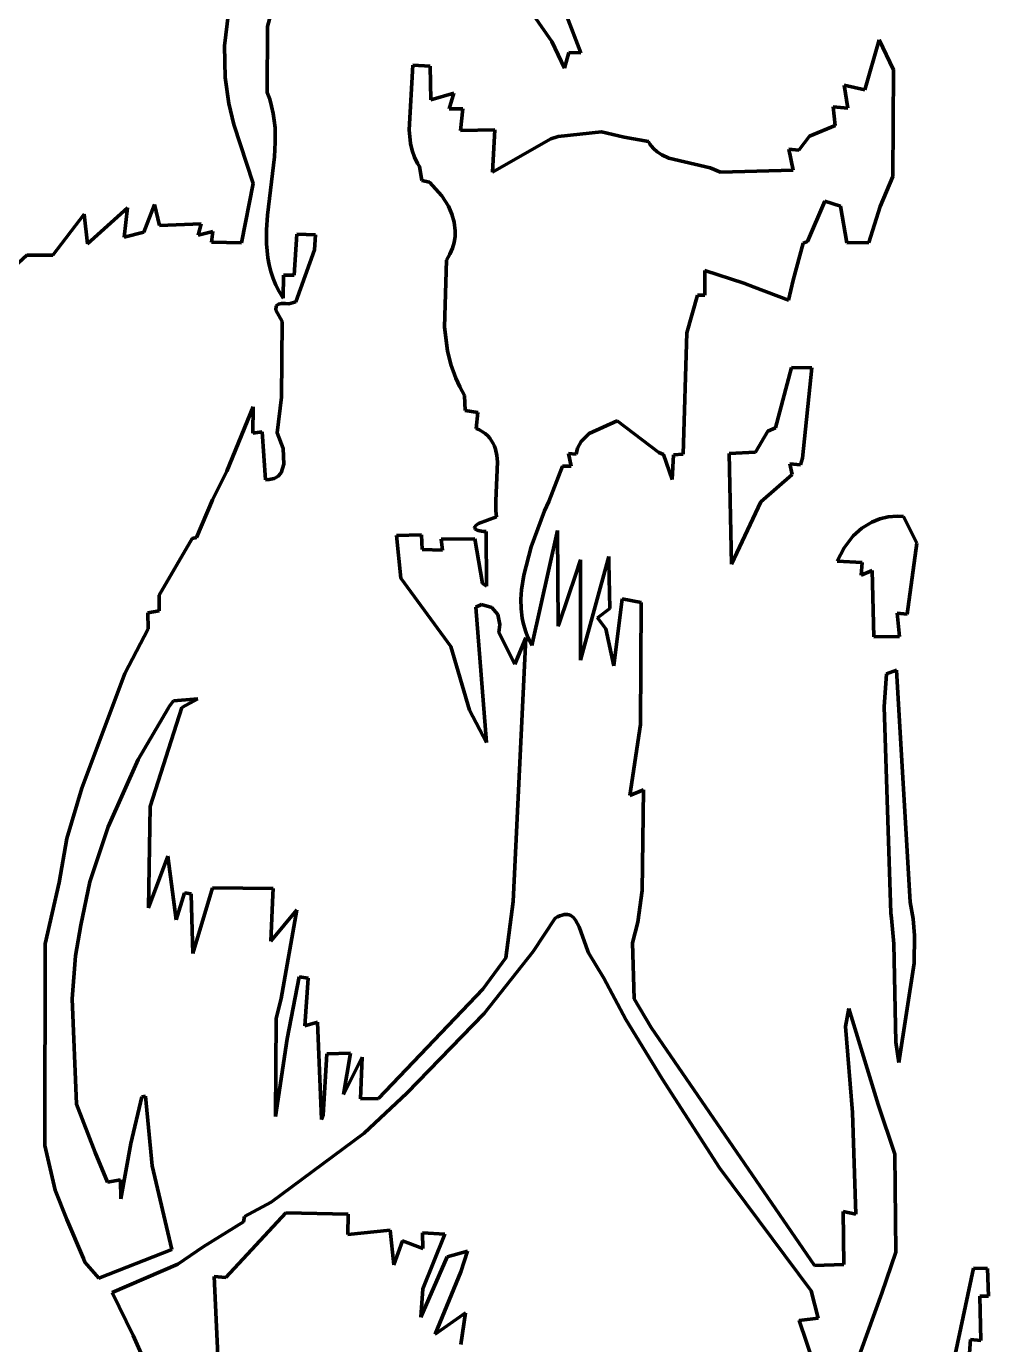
# Model space of a CAD drawing. Header units: millimetres. Extents: x 0 to 7.9, y 0 to 11.
# Drawn here: x 3.902 to 5.171, y 2.945 to 4.682 of the extents above; entities that cross this region are included whole.
import ezdxf

# ---------------------------------------------------------------- set-up
doc = ezdxf.new("R2010")
doc.units = ezdxf.units.MM
doc.layers.add('color#020202ff', color=7, linetype='CONTINUOUS', lineweight=100)
doc.layers.add('color#fefefeff', color=7, linetype='CONTINUOUS', lineweight=100)

msp = doc.modelspace()

# ---------------------------------------------------------------- linework, layer by layer
at = {"layer": 'color#020202ff'}
for p, q in [((4.2494, 4.7908), (4.2203, 4.6819)), ((4.1634, 4.6563), (4.1752, 4.753)), ((4.595, 4.6624), (4.5709, 4.6971)), ((4.6144, 4.6964), (4.6332, 4.6472)), ((4.2203, 4.6819), (4.2197, 4.5952)), ((4.1644, 4.6147), (4.1634, 4.6563)), ((4.6117, 4.6269), (4.595, 4.6624)), ((5.0075, 4.5984), (5.0265, 4.6642)), ((5.0265, 4.6642), (5.0454, 4.6249)), ((4.6172, 4.6479), (4.6117, 4.6269)), ((4.6332, 4.6472), (4.6172, 4.6479)), ((4.4067, 4.546), (4.4115, 4.631)), ((4.4115, 4.631), (4.4346, 4.6298)), ((4.4346, 4.6298), (4.4353, 4.5853)), ((5.0454, 4.6249), (5.0445, 4.4845)), ((4.169, 4.5803), (4.1644, 4.6147)), ((4.9853, 4.5744), (4.9805, 4.6045)), ((4.9805, 4.6045), (5.0075, 4.5984)), ((4.2197, 4.5952), (4.223, 4.586)), ((4.4353, 4.5853), (4.4656, 4.5941)), ((4.4656, 4.5941), (4.4596, 4.5735)), ((4.1757, 4.553), (4.169, 4.5803)), ((4.223, 4.586), (4.2256, 4.5768)), ((4.2256, 4.5768), (4.2276, 4.5674)), ((4.4596, 4.5735), (4.4775, 4.5735)), ((4.4775, 4.5735), (4.4747, 4.5447)), ((4.9684, 4.5514), (4.9657, 4.576)), ((4.9657, 4.576), (4.9853, 4.5744)), ((4.2012, 4.475), (4.1757, 4.553)), ((4.2276, 4.5674), (4.2291, 4.558)), ((4.2291, 4.558), (4.23, 4.5486)), ((4.23, 4.5486), (4.2304, 4.539)), ((4.2304, 4.539), (4.2304, 4.5295)), ((4.4087, 4.5276), (4.4067, 4.546)), ((4.4747, 4.5447), (4.5198, 4.5458)), ((4.5198, 4.5458), (4.5167, 4.4899)), ((4.5936, 4.534), (4.6034, 4.5371)), ((4.6034, 4.5371), (4.6605, 4.5433)), ((4.6605, 4.5433), (4.6905, 4.536)), ((4.6905, 4.536), (4.7223, 4.5304)), ((4.9207, 4.5188), (4.9346, 4.5376)), ((4.9346, 4.5376), (4.9684, 4.5514)), ((4.2304, 4.5295), (4.2294, 4.5103)), ((4.4109, 4.5186), (4.4087, 4.5276)), ((4.414, 4.5099), (4.4109, 4.5186)), ((4.5167, 4.4899), (4.5936, 4.534)), ((4.7223, 4.5304), (4.7243, 4.5271)), ((4.7243, 4.5271), (4.7265, 4.5241)), ((4.7265, 4.5241), (4.7288, 4.5214)), ((4.7288, 4.5214), (4.734, 4.5167)), ((4.9133, 4.4927), (4.9076, 4.5205)), ((4.9076, 4.5205), (4.9207, 4.5188)), ((4.2294, 4.5103), (4.2203, 4.4332)), ((4.418, 4.5014), (4.414, 4.5099)), ((4.4205, 4.4973), (4.418, 4.5014)), ((4.734, 4.5167), (4.7398, 4.5128)), ((4.7398, 4.5128), (4.7493, 4.5084)), ((4.7493, 4.5084), (4.8038, 4.4956)), ((4.4237, 4.4789), (4.4205, 4.4973)), ((4.8038, 4.4956), (4.8173, 4.4901)), ((4.8173, 4.4901), (4.9133, 4.4927)), ((5.0445, 4.4845), (5.0278, 4.4447)), ((4.186, 4.3968), (4.2012, 4.475)), ((4.4337, 4.477), (4.4237, 4.4789)), ((4.4501, 4.4587), (4.4337, 4.477)), ((4.0571, 4.411), (4.0711, 4.4474)), ((4.0711, 4.4474), (4.0777, 4.4199)), ((4.4586, 4.4453), (4.4501, 4.4587)), ((4.9549, 4.4518), (4.932, 4.3985)), ((4.9756, 4.4454), (4.9549, 4.4518)), ((3.9373, 4.3807), (3.9783, 4.4345)), ((3.9783, 4.4345), (3.9829, 4.3956)), ((3.9829, 4.3956), (4.0355, 4.4429)), ((4.0355, 4.4429), (4.0313, 4.4044)), ((4.2203, 4.4332), (4.219, 4.4142)), ((4.4633, 4.4348), (4.4586, 4.4453)), ((4.4664, 4.4239), (4.4633, 4.4348)), ((4.9839, 4.3968), (4.9756, 4.4454)), ((5.0278, 4.4447), (5.013, 4.3971)), ((4.0777, 4.4199), (4.1327, 4.4219)), ((4.1327, 4.4219), (4.1289, 4.4071)), ((4.219, 4.4142), (4.2188, 4.4048)), ((4.4676, 4.4127), (4.4664, 4.4239)), ((4.4673, 4.4051), (4.4676, 4.4127)), ((4.0313, 4.4044), (4.0571, 4.411)), ((4.1289, 4.4071), (4.1479, 4.4119)), ((4.1479, 4.4119), (4.1461, 4.3976)), ((4.1461, 4.3976), (4.186, 4.3968)), ((4.2188, 4.4048), (4.219, 4.3954)), ((4.219, 4.3954), (4.2196, 4.3862)), ((4.2554, 4.3544), (4.2586, 4.4083)), ((4.2586, 4.4083), (4.2834, 4.4075)), ((4.2834, 4.4075), (4.2822, 4.3876)), ((4.4638, 4.3897), (4.4661, 4.3975)), ((4.4661, 4.3975), (4.4673, 4.4051)), ((4.9263, 4.3965), (4.9133, 4.3475)), ((4.932, 4.3985), (4.9263, 4.3965)), ((5.013, 4.3971), (4.9839, 4.3968)), ((3.8692, 4.3494), (3.903, 4.3805)), ((3.903, 4.3805), (3.9373, 4.3807)), ((4.2196, 4.3862), (4.2207, 4.377)), ((4.2822, 4.3876), (4.2573, 4.3193)), ((4.4559, 4.3741), (4.4604, 4.3819)), ((4.4604, 4.3819), (4.4638, 4.3897)), ((4.2207, 4.377), (4.2224, 4.3679)), ((4.2224, 4.3679), (4.2246, 4.3589)), ((4.4533, 4.2857), (4.4559, 4.3741)), ((4.7967, 4.3605), (4.7966, 4.3279)), ((4.848, 4.3438), (4.7967, 4.3605)), ((4.2246, 4.3589), (4.2275, 4.35)), ((4.2275, 4.35), (4.2312, 4.3412)), ((4.2408, 4.3241), (4.241, 4.3541)), ((4.241, 4.3541), (4.2554, 4.3544)), ((4.8616, 4.3383), (4.848, 4.3438)), ((4.9133, 4.3475), (4.9069, 4.3214)), ((4.2312, 4.3412), (4.2355, 4.3326)), ((4.2355, 4.3326), (4.2408, 4.3241)), ((4.7871, 4.3277), (4.7731, 4.2781)), ((4.7966, 4.3279), (4.7871, 4.3277)), ((4.9069, 4.3214), (4.8616, 4.3383)), ((4.2315, 4.3138), (4.2309, 4.3081)), ((4.2346, 4.3162), (4.2315, 4.3138)), ((4.2385, 4.317), (4.2346, 4.3162)), ((4.2439, 4.3169), (4.2385, 4.317)), ((4.2484, 4.3164), (4.2439, 4.3169)), ((4.2573, 4.3193), (4.2484, 4.3164)), ((4.2309, 4.3081), (4.2393, 4.2932)), ((4.2393, 4.2932), (4.2387, 4.1935)), ((4.4575, 4.2546), (4.4533, 4.2857)), ((4.7731, 4.2781), (4.7681, 4.1182)), ((4.462, 4.2364), (4.4575, 4.2546)), ((4.4683, 4.2185), (4.462, 4.2364)), ((4.89, 4.1532), (4.911, 4.2325)), ((4.911, 4.2325), (4.9377, 4.232)), ((4.9377, 4.232), (4.9256, 4.113)), ((4.4735, 4.2069), (4.4683, 4.2185)), ((4.4796, 4.1955), (4.4735, 4.2069)), ((4.2387, 4.1935), (4.233, 4.1463)), ((4.4806, 4.1759), (4.4796, 4.1955)), ((4.2014, 4.1808), (4.1664, 4.0961)), ((4.2006, 4.1459), (4.2014, 4.1808)), ((4.4973, 4.1734), (4.4806, 4.1759)), ((4.495, 4.1524), (4.4973, 4.1734)), ((4.4995, 4.1503), (4.495, 4.1524)), ((4.6812, 4.1621), (4.644, 4.1454)), ((4.7358, 4.1206), (4.6812, 4.1621)), ((4.8796, 4.1486), (4.89, 4.1532)), ((4.2129, 4.1479), (4.2006, 4.1459)), ((4.2173, 4.0845), (4.2129, 4.1479)), ((4.233, 4.1463), (4.2409, 4.1259)), ((4.5036, 4.148), (4.4995, 4.1503)), ((4.5072, 4.1454), (4.5036, 4.148)), ((4.5104, 4.1425), (4.5072, 4.1454)), ((4.5131, 4.1394), (4.5104, 4.1425)), ((4.5155, 4.1361), (4.5131, 4.1394)), ((4.5175, 4.1326), (4.5155, 4.1361)), ((4.6336, 4.1351), (4.6289, 4.1261)), ((4.644, 4.1454), (4.6336, 4.1351)), ((4.8634, 4.1208), (4.8796, 4.1486)), ((4.2409, 4.1259), (4.2418, 4.1052)), ((4.5192, 4.1289), (4.5175, 4.1326)), ((4.5206, 4.125), (4.5192, 4.1289)), ((4.5225, 4.1168), (4.5206, 4.125)), ((4.6269, 4.1182), (4.617, 4.1193)), ((4.617, 4.1193), (4.6204, 4.1027)), ((4.6289, 4.1261), (4.6269, 4.1182)), ((4.7422, 4.1179), (4.7358, 4.1206)), ((4.7536, 4.085), (4.7422, 4.1179)), ((4.7552, 4.1175), (4.7536, 4.085)), ((4.7681, 4.1182), (4.7552, 4.1175)), ((4.8288, 4.1191), (4.8634, 4.1208)), ((4.8319, 3.9733), (4.8288, 4.1191)), ((4.2418, 4.1052), (4.2382, 4.0936)), ((4.5211, 4.057), (4.5234, 4.1081)), ((4.5234, 4.1081), (4.5225, 4.1168)), ((4.6092, 4.1025), (4.5909, 4.0561)), ((4.6204, 4.1027), (4.6092, 4.1025)), ((4.9228, 4.1045), (4.9086, 4.1058)), ((4.9086, 4.1058), (4.9117, 4.0915)), ((4.9256, 4.113), (4.9228, 4.1045)), ((4.1664, 4.0961), (4.1476, 4.058)), ((4.2224, 4.0848), (4.2173, 4.0845)), ((4.2287, 4.0862), (4.2224, 4.0848)), ((4.2336, 4.0888), (4.2287, 4.0862)), ((4.2382, 4.0936), (4.2336, 4.0888)), ((4.9117, 4.0915), (4.8703, 4.0556)), ((4.1476, 4.058), (4.1266, 4.0086)), ((4.5211, 4.0438), (4.5211, 4.057)), ((4.5909, 4.0561), (4.5855, 4.0436)), ((4.8703, 4.0556), (4.8319, 3.9733)), ((4.4981, 4.0271), (4.5218, 4.0356)), ((4.5218, 4.0356), (4.5211, 4.0438)), ((4.5855, 4.0436), (4.5679, 3.9961)), ((5.0167, 4.0288), (5.0272, 4.0331)), ((5.0272, 4.0331), (5.0385, 4.0358)), ((5.0385, 4.0358), (5.0504, 4.0367)), ((5.0504, 4.0367), (5.0587, 4.0363)), ((5.0587, 4.0363), (5.0761, 4.0013)), ((4.4932, 4.0212), (4.4934, 4.0228)), ((4.494, 4.0197), (4.4932, 4.0212)), ((4.4934, 4.0228), (4.4947, 4.0245)), ((4.495, 4.019), (4.494, 4.0197)), ((4.4947, 4.0245), (4.4981, 4.0271)), ((4.4963, 4.0184), (4.495, 4.019)), ((4.4979, 4.0179), (4.4963, 4.0184)), ((4.4999, 4.0174), (4.4979, 4.0179)), ((4.5024, 4.0169), (4.4999, 4.0174)), ((4.5052, 4.0166), (4.5024, 4.0169)), ((4.5085, 4.0164), (4.5052, 4.0166)), ((4.5088, 3.9443), (4.5085, 4.0164)), ((4.5686, 3.8663), (4.6026, 4.0178)), ((4.6026, 4.0178), (4.6033, 3.8916)), ((4.9924, 4.0106), (5.0038, 4.0208)), ((5.0038, 4.0208), (5.0167, 4.0288)), ((4.121, 4.0072), (4.0774, 3.9325)), ((4.1266, 4.0086), (4.121, 4.0072)), ((4.39, 4.0114), (4.423, 4.0119)), ((4.3958, 3.9548), (4.39, 4.0114)), ((4.423, 4.0119), (4.4241, 3.9927)), ((4.4489, 4.0064), (4.4935, 4.0067)), ((4.4508, 3.9919), (4.4489, 4.0064)), ((4.4935, 4.0067), (4.5034, 3.9478)), ((4.5679, 3.9961), (4.5579, 3.9587)), ((4.9805, 3.9951), (4.9924, 4.0106)), ((5.0761, 4.0013), (5.0634, 3.9077)), ((4.4241, 3.9927), (4.4508, 3.9919)), ((4.6264, 3.9602), (4.6329, 3.9793)), ((4.6328, 3.8467), (4.67, 3.9837)), ((4.6329, 3.9793), (4.6328, 3.8467)), ((4.67, 3.9837), (4.6702, 3.9757)), ((4.9713, 3.9774), (4.9805, 3.9951)), ((4.6702, 3.9757), (4.6714, 3.9148)), ((5.0042, 3.9757), (4.9713, 3.9774)), ((5.0029, 3.9589), (5.0042, 3.9757)), ((5.0171, 3.9652), (5.0029, 3.9589)), ((5.0195, 3.8775), (5.0171, 3.9652)), ((4.4617, 3.865), (4.3958, 3.9548)), ((4.5034, 3.9478), (4.5088, 3.9443)), ((4.5579, 3.9587), (4.5551, 3.9398)), ((4.605, 3.8964), (4.6264, 3.9602)), ((4.0774, 3.9325), (4.0774, 3.9119)), ((4.5551, 3.9398), (4.5543, 3.9272)), ((4.5543, 3.9272), (4.5546, 3.9147)), ((4.6767, 3.8394), (4.6878, 3.9279)), ((4.6878, 3.9279), (4.7129, 3.9228)), ((4.0774, 3.9119), (4.0622, 3.9094)), ((4.0622, 3.9094), (4.0629, 3.8881)), ((4.5024, 3.9202), (4.4946, 3.9168)), ((4.4946, 3.9168), (4.5089, 3.7383)), ((4.5158, 3.9161), (4.5024, 3.9202)), ((4.5237, 3.9073), (4.5158, 3.9161)), ((4.5546, 3.9147), (4.556, 3.9023)), ((4.6714, 3.9148), (4.6552, 3.9028)), ((4.7129, 3.9228), (4.7118, 3.7623)), ((5.0634, 3.9077), (5.0501, 3.909)), ((5.0501, 3.909), (5.0531, 3.8782)), ((4.5262, 3.894), (4.5237, 3.9073)), ((4.525, 3.8833), (4.5262, 3.894)), ((4.556, 3.9023), (4.5572, 3.8962)), ((4.5572, 3.8962), (4.5588, 3.8901)), ((4.6033, 3.8916), (4.605, 3.8964)), ((4.6552, 3.9028), (4.6662, 3.8881)), ((4.0629, 3.8881), (4.0322, 3.8292)), ((4.546, 3.8415), (4.525, 3.8833)), ((4.5441, 3.5289), (4.5605, 3.8763)), ((4.5605, 3.8763), (4.546, 3.8415)), ((4.5588, 3.8901), (4.5606, 3.8841)), ((4.5606, 3.8841), (4.5629, 3.8781)), ((4.5629, 3.8781), (4.5655, 3.8722)), ((4.6662, 3.8881), (4.6767, 3.8394)), ((5.0531, 3.8782), (5.0195, 3.8775)), ((4.4865, 3.781), (4.4617, 3.865)), ((4.5655, 3.8722), (4.5686, 3.8663)), ((4.0322, 3.8292), (3.9753, 3.6783)), ((5.033, 3.7854), (5.036, 3.8288)), ((5.036, 3.8288), (5.0494, 3.8337)), ((5.0494, 3.8337), (5.0675, 3.528)), ((4.0904, 3.7857), (4.0964, 3.7931)), ((4.0964, 3.7931), (4.1281, 3.7958)), ((4.1281, 3.7958), (4.107, 3.7846)), ((4.0497, 3.716), (4.0896, 3.7841)), ((4.107, 3.7846), (4.0653, 3.654)), ((4.0896, 3.7841), (4.0904, 3.7857)), ((4.5089, 3.7383), (4.4865, 3.781)), ((5.0418, 3.5137), (5.033, 3.7854)), ((4.7118, 3.7623), (4.6979, 3.6686)), ((4.0099, 3.6271), (4.0497, 3.716)), ((3.9753, 3.6783), (3.9556, 3.6119)), ((4.6979, 3.6686), (4.7157, 3.6761)), ((4.7157, 3.6761), (4.7139, 3.5432)), ((4.0653, 3.654), (4.0634, 3.5204)), ((3.9861, 3.555), (4.0099, 3.6271)), ((3.9556, 3.6119), (3.9455, 3.554)), ((4.0634, 3.5204), (4.0888, 3.5885)), ((4.0888, 3.5885), (4.0996, 3.5047)), ((3.9455, 3.554), (3.9269, 3.473)), ((3.9741, 3.4976), (3.9861, 3.555)), ((4.1217, 3.4605), (4.1477, 3.5467)), ((4.1477, 3.5467), (4.2276, 3.5458)), ((4.2276, 3.5458), (4.2272, 3.5377)), ((4.0996, 3.5047), (4.1105, 3.5401)), ((4.1105, 3.5401), (4.1194, 3.5391)), ((4.1194, 3.5391), (4.1199, 3.522)), ((4.2272, 3.5377), (4.2245, 3.4764)), ((4.5344, 3.4545), (4.5441, 3.5289)), ((4.7139, 3.5432), (4.7082, 3.5018)), ((5.0675, 3.528), (5.0711, 3.506)), ((4.1199, 3.522), (4.1217, 3.4605)), ((4.2245, 3.4764), (4.2589, 3.518)), ((4.2589, 3.518), (4.238, 3.4012)), ((4.6056, 3.51), (4.6026, 3.5086)), ((4.6084, 3.511), (4.6056, 3.51)), ((4.611, 3.5116), (4.6084, 3.511)), ((4.6135, 3.5118), (4.611, 3.5116)), ((4.6157, 3.5116), (4.6135, 3.5118)), ((4.6178, 3.5112), (4.6157, 3.5116)), ((4.6198, 3.5103), (4.6178, 3.5112)), ((4.6233, 3.5079), (4.6198, 3.5103)), ((5.0428, 3.5069), (5.0418, 3.5137)), ((3.9669, 3.4574), (3.9741, 3.4976)), ((4.5993, 3.5067), (4.5703, 3.4632)), ((4.6026, 3.5086), (4.5993, 3.5067)), ((4.6263, 3.5044), (4.6233, 3.5079)), ((4.6312, 3.4953), (4.6263, 3.5044)), ((4.6424, 3.4634), (4.6312, 3.4953)), ((4.7082, 3.5018), (4.7013, 3.4746)), ((5.0458, 3.473), (5.0428, 3.5069)), ((5.0711, 3.506), (5.0729, 3.4841)), ((4.7013, 3.4746), (4.7034, 3.4006)), ((5.0729, 3.4841), (5.0724, 3.4475)), ((3.9269, 3.473), (3.9266, 3.2074)), ((3.9624, 3.4006), (3.9669, 3.4574)), ((4.5703, 3.4632), (4.5059, 3.3812)), ((4.6434, 3.4612), (4.6424, 3.4634)), ((4.6637, 3.428), (4.6434, 3.4612)), ((5.0483, 3.3437), (5.0458, 3.473)), ((4.5039, 3.4135), (4.5344, 3.4545)), ((5.0724, 3.4475), (5.0526, 3.3168)), ((4.246, 3.3479), (4.2619, 3.4298)), ((4.2619, 3.4298), (4.2737, 3.4279)), ((4.2737, 3.4279), (4.2695, 3.365)), ((4.6925, 3.3734), (4.6637, 3.428)), ((4.3666, 3.2692), (4.5039, 3.4135)), ((3.9682, 3.262), (3.9624, 3.4006)), ((4.238, 3.4012), (4.2317, 3.3749)), ((4.7034, 3.4006), (4.7258, 3.3627)), ((4.9823, 3.3643), (4.9863, 3.3879)), ((4.9863, 3.3879), (5.025, 3.2613)), ((4.2317, 3.3749), (4.2306, 3.2457)), ((4.5059, 3.3812), (4.4039, 3.2765)), ((4.7402, 3.2952), (4.6925, 3.3734)), ((4.2695, 3.365), (4.2859, 3.37)), ((4.2859, 3.37), (4.2911, 3.2416)), ((4.7258, 3.3627), (4.9411, 3.0493)), ((4.9915, 3.251), (4.9823, 3.3643)), ((4.2306, 3.2457), (4.246, 3.3479)), ((5.0526, 3.3168), (5.0483, 3.3437)), ((4.2936, 3.2473), (4.2985, 3.3283)), ((4.2985, 3.3283), (4.3296, 3.329)), ((4.3296, 3.329), (4.3203, 3.2745)), ((4.3203, 3.2745), (4.345, 3.3237)), ((4.345, 3.3237), (4.3426, 3.2689)), ((4.8162, 3.178), (4.7402, 3.2952)), ((4.0543, 3.2716), (4.0399, 3.2101)), ((4.0594, 3.2724), (4.0543, 3.2716)), ((4.0681, 3.1807), (4.0594, 3.2724)), ((4.3426, 3.2689), (4.3666, 3.2692)), ((4.4039, 3.2765), (4.3475, 3.2235)), ((3.9931, 3.1981), (3.9682, 3.262)), ((4.9958, 3.1169), (4.9915, 3.251)), ((5.025, 3.2613), (5.0473, 3.196)), ((4.2911, 3.2416), (4.2936, 3.2473)), ((4.3475, 3.2235), (4.2248, 3.1326)), ((3.9266, 3.2074), (3.9402, 3.1486)), ((4.009, 3.1588), (3.9931, 3.1981)), ((4.0399, 3.2101), (4.0268, 3.137)), ((4.0941, 3.0703), (4.0681, 3.1807)), ((5.0473, 3.196), (5.0483, 3.0669)), ((4.0263, 3.162), (4.009, 3.1588)), ((4.0268, 3.137), (4.0263, 3.162)), ((4.937, 3.016), (4.8162, 3.178)), ((3.9402, 3.1486), (3.9556, 3.1098)), ((4.2248, 3.1326), (4.1896, 3.1136)), ((3.9556, 3.1098), (3.9775, 3.0585)), ((4.165, 3.0335), (4.2444, 3.1187)), ((4.1896, 3.1136), (4.1886, 3.1067)), ((4.2444, 3.1187), (4.3266, 3.1168)), ((4.3266, 3.1168), (4.3262, 3.0901)), ((4.9798, 3.0506), (4.9788, 3.1203)), ((4.9788, 3.1203), (4.9958, 3.1169)), ((4.1886, 3.1067), (4.1354, 3.0737)), ((4.3262, 3.0901), (4.382, 3.0957)), ((4.382, 3.0957), (4.3866, 3.0499)), ((4.3866, 3.0499), (4.3983, 3.0818)), ((4.3983, 3.0818), (4.425, 3.0716)), ((4.425, 3.0716), (4.4244, 3.0921)), ((4.4244, 3.0921), (4.4539, 3.0904)), ((4.4539, 3.0904), (4.4248, 3.0184)), ((3.9775, 3.0585), (3.9794, 3.0534)), ((3.9978, 3.0324), (4.0941, 3.0703)), ((4.1354, 3.0737), (4.102, 3.051)), ((4.4222, 2.9812), (4.4568, 3.0605)), ((4.4568, 3.0605), (4.4838, 3.0681)), ((4.4838, 3.0681), (4.475, 3.0408)), ((5.0483, 3.0669), (5.0298, 3.0128)), ((3.9794, 3.0534), (3.9978, 3.0324)), ((4.102, 3.051), (4.0155, 3.0137)), ((4.475, 3.0408), (4.4413, 2.9585)), ((4.9411, 3.0493), (4.9798, 3.0506)), ((5.1265, 2.932), (5.151, 3.0458)), ((5.151, 3.0458), (5.1695, 3.0452)), ((5.1695, 3.0452), (5.1708, 3.0087)), ((4.1547, 2.9304), (4.1498, 3.0349)), ((4.1498, 3.0349), (4.165, 3.0335)), ((4.0155, 3.0137), (4.043, 2.9571)), ((4.4248, 3.0184), (4.4222, 2.9812)), ((4.9459, 2.9797), (4.937, 3.016)), ((5.0298, 3.0128), (4.9932, 2.9109)), ((5.1708, 3.0087), (5.159, 3.0086)), ((5.159, 3.0086), (5.1603, 2.9502)), ((4.4413, 2.9585), (4.4813, 2.9867)), ((4.4813, 2.9867), (4.4752, 2.9449)), ((4.9208, 2.9765), (4.9459, 2.9797)), ((4.9409, 2.9181), (4.9208, 2.9765)), ((4.043, 2.9571), (4.064, 2.9095)), ((5.1468, 2.9515), (5.1435, 2.9029)), ((5.1603, 2.9502), (5.1468, 2.9515))]:
    msp.add_line(p, q, dxfattribs=at)
at = {"layer": 'color#fefefeff'}
for p, q in [((4.2203, 4.6819), (4.2494, 4.7908)), ((4.1752, 4.753), (4.1634, 4.6563)), ((4.5709, 4.6971), (4.595, 4.6624)), ((4.6332, 4.6472), (4.6144, 4.6964)), ((4.2197, 4.5952), (4.2203, 4.6819)), ((4.1634, 4.6563), (4.1644, 4.6147)), ((4.595, 4.6624), (4.6117, 4.6269)), ((5.0265, 4.6642), (5.0075, 4.5984)), ((5.0454, 4.6249), (5.0265, 4.6642)), ((4.6117, 4.6269), (4.6172, 4.6479)), ((4.6172, 4.6479), (4.6332, 4.6472)), ((4.4115, 4.631), (4.4067, 4.546)), ((4.4346, 4.6298), (4.4115, 4.631)), ((4.4353, 4.5853), (4.4346, 4.6298)), ((5.0445, 4.4845), (5.0454, 4.6249)), ((4.1644, 4.6147), (4.169, 4.5803)), ((5.0075, 4.5984), (4.9805, 4.6045)), ((4.9805, 4.6045), (4.9853, 4.5744)), ((4.223, 4.586), (4.2197, 4.5952)), ((4.4656, 4.5941), (4.4353, 4.5853)), ((4.4596, 4.5735), (4.4656, 4.5941)), ((4.169, 4.5803), (4.1757, 4.553)), ((4.2256, 4.5768), (4.223, 4.586)), ((4.2276, 4.5674), (4.2256, 4.5768)), ((4.4775, 4.5735), (4.4596, 4.5735)), ((4.4747, 4.5447), (4.4775, 4.5735)), ((4.9853, 4.5744), (4.9657, 4.576)), ((4.9657, 4.576), (4.9684, 4.5514)), ((4.1757, 4.553), (4.2012, 4.475)), ((4.2291, 4.558), (4.2276, 4.5674)), ((4.23, 4.5486), (4.2291, 4.558)), ((4.2304, 4.539), (4.23, 4.5486)), ((4.2304, 4.5295), (4.2304, 4.539)), ((4.4067, 4.546), (4.4087, 4.5276)), ((4.5198, 4.5458), (4.4747, 4.5447)), ((4.5167, 4.4899), (4.5198, 4.5458)), ((4.6034, 4.5371), (4.5936, 4.534)), ((4.6605, 4.5433), (4.6034, 4.5371)), ((4.6905, 4.536), (4.6605, 4.5433)), ((4.7223, 4.5304), (4.6905, 4.536)), ((4.9346, 4.5376), (4.9207, 4.5188)), ((4.9684, 4.5514), (4.9346, 4.5376)), ((4.2294, 4.5103), (4.2304, 4.5295)), ((4.4087, 4.5276), (4.4109, 4.5186)), ((4.4109, 4.5186), (4.414, 4.5099)), ((4.5936, 4.534), (4.5167, 4.4899)), ((4.7243, 4.5271), (4.7223, 4.5304)), ((4.7265, 4.5241), (4.7243, 4.5271)), ((4.7288, 4.5214), (4.7265, 4.5241)), ((4.734, 4.5167), (4.7288, 4.5214)), ((4.9207, 4.5188), (4.9076, 4.5205)), ((4.9076, 4.5205), (4.9133, 4.4927)), ((4.2203, 4.4332), (4.2294, 4.5103)), ((4.414, 4.5099), (4.418, 4.5014)), ((4.418, 4.5014), (4.4205, 4.4973)), ((4.7398, 4.5128), (4.734, 4.5167)), ((4.7493, 4.5084), (4.7398, 4.5128)), ((4.8038, 4.4956), (4.7493, 4.5084)), ((4.4205, 4.4973), (4.4237, 4.4789)), ((4.8173, 4.4901), (4.8038, 4.4956)), ((4.9133, 4.4927), (4.8173, 4.4901)), ((5.0278, 4.4447), (5.0445, 4.4845)), ((4.2012, 4.475), (4.186, 4.3968)), ((4.4237, 4.4789), (4.4337, 4.477)), ((4.4337, 4.477), (4.4501, 4.4587)), ((4.0711, 4.4474), (4.0571, 4.411)), ((4.0777, 4.4199), (4.0711, 4.4474)), ((4.4501, 4.4587), (4.4586, 4.4453)), ((4.932, 4.3985), (4.9549, 4.4518)), ((4.9549, 4.4518), (4.9756, 4.4454)), ((3.9783, 4.4345), (3.9373, 4.3807)), ((3.9829, 4.3956), (3.9783, 4.4345)), ((4.0355, 4.4429), (3.9829, 4.3956)), ((4.0313, 4.4044), (4.0355, 4.4429)), ((4.219, 4.4142), (4.2203, 4.4332)), ((4.4586, 4.4453), (4.4633, 4.4348)), ((4.4633, 4.4348), (4.4664, 4.4239)), ((4.9756, 4.4454), (4.9839, 4.3968)), ((5.013, 4.3971), (5.0278, 4.4447)), ((4.1327, 4.4219), (4.0777, 4.4199)), ((4.1289, 4.4071), (4.1327, 4.4219)), ((4.2188, 4.4048), (4.219, 4.4142)), ((4.4664, 4.4239), (4.4676, 4.4127)), ((4.4676, 4.4127), (4.4673, 4.4051)), ((4.0571, 4.411), (4.0313, 4.4044)), ((4.1479, 4.4119), (4.1289, 4.4071)), ((4.1461, 4.3976), (4.1479, 4.4119)), ((4.186, 4.3968), (4.1461, 4.3976)), ((4.219, 4.3954), (4.2188, 4.4048)), ((4.2196, 4.3862), (4.219, 4.3954)), ((4.2586, 4.4083), (4.2554, 4.3544)), ((4.2834, 4.4075), (4.2586, 4.4083)), ((4.2822, 4.3876), (4.2834, 4.4075)), ((4.4661, 4.3975), (4.4638, 4.3897)), ((4.4673, 4.4051), (4.4661, 4.3975)), ((4.9133, 4.3475), (4.9263, 4.3965)), ((4.9263, 4.3965), (4.932, 4.3985)), ((4.9839, 4.3968), (5.013, 4.3971)), ((3.903, 4.3805), (3.8692, 4.3494)), ((3.9373, 4.3807), (3.903, 4.3805)), ((4.2207, 4.377), (4.2196, 4.3862)), ((4.2573, 4.3193), (4.2822, 4.3876)), ((4.4604, 4.3819), (4.4559, 4.3741)), ((4.4638, 4.3897), (4.4604, 4.3819)), ((4.2224, 4.3679), (4.2207, 4.377)), ((4.2246, 4.3589), (4.2224, 4.3679)), ((4.4559, 4.3741), (4.4533, 4.2857)), ((4.7966, 4.3279), (4.7967, 4.3605)), ((4.7967, 4.3605), (4.848, 4.3438)), ((4.2275, 4.35), (4.2246, 4.3589)), ((4.2312, 4.3412), (4.2275, 4.35)), ((4.241, 4.3541), (4.2408, 4.3241)), ((4.2554, 4.3544), (4.241, 4.3541)), ((4.848, 4.3438), (4.8616, 4.3383)), ((4.9069, 4.3214), (4.9133, 4.3475)), ((4.2355, 4.3326), (4.2312, 4.3412)), ((4.2408, 4.3241), (4.2355, 4.3326)), ((4.7731, 4.2781), (4.7871, 4.3277)), ((4.7871, 4.3277), (4.7966, 4.3279)), ((4.8616, 4.3383), (4.9069, 4.3214)), ((4.2309, 4.3081), (4.2315, 4.3138)), ((4.2315, 4.3138), (4.2346, 4.3162)), ((4.2346, 4.3162), (4.2385, 4.317)), ((4.2385, 4.317), (4.2439, 4.3169)), ((4.2439, 4.3169), (4.2484, 4.3164)), ((4.2484, 4.3164), (4.2573, 4.3193)), ((4.2393, 4.2932), (4.2309, 4.3081)), ((4.2387, 4.1935), (4.2393, 4.2932)), ((4.4533, 4.2857), (4.4575, 4.2546)), ((4.7681, 4.1182), (4.7731, 4.2781)), ((4.4575, 4.2546), (4.462, 4.2364)), ((4.462, 4.2364), (4.4683, 4.2185)), ((4.911, 4.2325), (4.89, 4.1532)), ((4.9377, 4.232), (4.911, 4.2325)), ((4.9256, 4.113), (4.9377, 4.232)), ((4.4683, 4.2185), (4.4735, 4.2069)), ((4.4735, 4.2069), (4.4796, 4.1955)), ((4.233, 4.1463), (4.2387, 4.1935)), ((4.4796, 4.1955), (4.4806, 4.1759)), ((4.1664, 4.0961), (4.2014, 4.1808)), ((4.2014, 4.1808), (4.2006, 4.1459)), ((4.4806, 4.1759), (4.4973, 4.1734)), ((4.4973, 4.1734), (4.495, 4.1524)), ((4.495, 4.1524), (4.4995, 4.1503)), ((4.644, 4.1454), (4.6812, 4.1621)), ((4.6812, 4.1621), (4.7358, 4.1206)), ((4.89, 4.1532), (4.8796, 4.1486)), ((4.2006, 4.1459), (4.2129, 4.1479)), ((4.2129, 4.1479), (4.2173, 4.0845)), ((4.2409, 4.1259), (4.233, 4.1463)), ((4.4995, 4.1503), (4.5036, 4.148)), ((4.5036, 4.148), (4.5072, 4.1454)), ((4.5072, 4.1454), (4.5104, 4.1425)), ((4.5104, 4.1425), (4.5131, 4.1394)), ((4.5131, 4.1394), (4.5155, 4.1361)), ((4.5155, 4.1361), (4.5175, 4.1326)), ((4.6289, 4.1261), (4.6336, 4.1351)), ((4.6336, 4.1351), (4.644, 4.1454)), ((4.8796, 4.1486), (4.8634, 4.1208)), ((4.2418, 4.1052), (4.2409, 4.1259)), ((4.5175, 4.1326), (4.5192, 4.1289)), ((4.5192, 4.1289), (4.5206, 4.125)), ((4.5206, 4.125), (4.5225, 4.1168)), ((4.6204, 4.1027), (4.617, 4.1193)), ((4.617, 4.1193), (4.6269, 4.1182)), ((4.6269, 4.1182), (4.6289, 4.1261)), ((4.7358, 4.1206), (4.7422, 4.1179)), ((4.7422, 4.1179), (4.7536, 4.085)), ((4.7536, 4.085), (4.7552, 4.1175)), ((4.7552, 4.1175), (4.7681, 4.1182)), ((4.8634, 4.1208), (4.8288, 4.1191)), ((4.8288, 4.1191), (4.8319, 3.9733)), ((4.2382, 4.0936), (4.2418, 4.1052)), ((4.5234, 4.1081), (4.5211, 4.057)), ((4.5225, 4.1168), (4.5234, 4.1081)), ((4.5909, 4.0561), (4.6092, 4.1025)), ((4.6092, 4.1025), (4.6204, 4.1027)), ((4.9117, 4.0915), (4.9086, 4.1058)), ((4.9086, 4.1058), (4.9228, 4.1045)), ((4.9228, 4.1045), (4.9256, 4.113)), ((4.1476, 4.058), (4.1664, 4.0961)), ((4.2173, 4.0845), (4.2224, 4.0848)), ((4.2224, 4.0848), (4.2287, 4.0862)), ((4.2287, 4.0862), (4.2336, 4.0888)), ((4.2336, 4.0888), (4.2382, 4.0936)), ((4.8703, 4.0556), (4.9117, 4.0915)), ((4.1266, 4.0086), (4.1476, 4.058)), ((4.5211, 4.057), (4.5211, 4.0438)), ((4.5855, 4.0436), (4.5909, 4.0561)), ((4.8319, 3.9733), (4.8703, 4.0556)), ((4.5218, 4.0356), (4.4981, 4.0271)), ((4.5211, 4.0438), (4.5218, 4.0356)), ((4.5679, 3.9961), (4.5855, 4.0436)), ((5.0272, 4.0331), (5.0167, 4.0288)), ((5.0385, 4.0358), (5.0272, 4.0331)), ((5.0504, 4.0367), (5.0385, 4.0358)), ((5.0587, 4.0363), (5.0504, 4.0367)), ((5.0761, 4.0013), (5.0587, 4.0363)), ((4.4934, 4.0228), (4.4932, 4.0212)), ((4.4932, 4.0212), (4.494, 4.0197)), ((4.4947, 4.0245), (4.4934, 4.0228)), ((4.494, 4.0197), (4.495, 4.019)), ((4.4981, 4.0271), (4.4947, 4.0245)), ((4.495, 4.019), (4.4963, 4.0184)), ((4.4963, 4.0184), (4.4979, 4.0179)), ((4.4979, 4.0179), (4.4999, 4.0174)), ((4.4999, 4.0174), (4.5024, 4.0169)), ((4.5024, 4.0169), (4.5052, 4.0166)), ((4.5052, 4.0166), (4.5085, 4.0164)), ((4.5085, 4.0164), (4.5088, 3.9443)), ((4.6026, 4.0178), (4.5686, 3.8663)), ((4.6033, 3.8916), (4.6026, 4.0178)), ((5.0038, 4.0208), (4.9924, 4.0106)), ((5.0167, 4.0288), (5.0038, 4.0208)), ((4.0774, 3.9325), (4.121, 4.0072)), ((4.121, 4.0072), (4.1266, 4.0086)), ((4.423, 4.0119), (4.39, 4.0114)), ((4.39, 4.0114), (4.3958, 3.9548)), ((4.4241, 3.9927), (4.423, 4.0119)), ((4.4935, 4.0067), (4.4489, 4.0064)), ((4.4489, 4.0064), (4.4508, 3.9919)), ((4.5034, 3.9478), (4.4935, 4.0067)), ((4.5579, 3.9587), (4.5679, 3.9961)), ((4.9924, 4.0106), (4.9805, 3.9951)), ((5.0634, 3.9077), (5.0761, 4.0013)), ((4.4508, 3.9919), (4.4241, 3.9927)), ((4.6329, 3.9793), (4.6264, 3.9602)), ((4.67, 3.9837), (4.6328, 3.8467)), ((4.6328, 3.8467), (4.6329, 3.9793)), ((4.6702, 3.9757), (4.67, 3.9837)), ((4.9805, 3.9951), (4.9713, 3.9774)), ((4.6714, 3.9148), (4.6702, 3.9757)), ((4.9713, 3.9774), (5.0042, 3.9757)), ((5.0042, 3.9757), (5.0029, 3.9589)), ((5.0029, 3.9589), (5.0171, 3.9652)), ((5.0171, 3.9652), (5.0195, 3.8775)), ((4.3958, 3.9548), (4.4617, 3.865)), ((4.5088, 3.9443), (4.5034, 3.9478)), ((4.5551, 3.9398), (4.5579, 3.9587)), ((4.6264, 3.9602), (4.605, 3.8964)), ((4.0774, 3.9119), (4.0774, 3.9325)), ((4.5543, 3.9272), (4.5551, 3.9398)), ((4.5546, 3.9147), (4.5543, 3.9272)), ((4.6878, 3.9279), (4.6767, 3.8394)), ((4.7129, 3.9228), (4.6878, 3.9279)), ((4.0622, 3.9094), (4.0774, 3.9119)), ((4.0629, 3.8881), (4.0622, 3.9094)), ((4.4946, 3.9168), (4.5024, 3.9202)), ((4.5089, 3.7383), (4.4946, 3.9168)), ((4.5024, 3.9202), (4.5158, 3.9161)), ((4.5158, 3.9161), (4.5237, 3.9073)), ((4.556, 3.9023), (4.5546, 3.9147)), ((4.6552, 3.9028), (4.6714, 3.9148)), ((4.7118, 3.7623), (4.7129, 3.9228)), ((5.0531, 3.8782), (5.0501, 3.909)), ((5.0501, 3.909), (5.0634, 3.9077)), ((4.5237, 3.9073), (4.5262, 3.894)), ((4.5262, 3.894), (4.525, 3.8833)), ((4.5572, 3.8962), (4.556, 3.9023)), ((4.5588, 3.8901), (4.5572, 3.8962)), ((4.605, 3.8964), (4.6033, 3.8916)), ((4.6662, 3.8881), (4.6552, 3.9028)), ((4.0322, 3.8292), (4.0629, 3.8881)), ((4.525, 3.8833), (4.546, 3.8415)), ((4.5605, 3.8763), (4.5441, 3.5289)), ((4.546, 3.8415), (4.5605, 3.8763)), ((4.5606, 3.8841), (4.5588, 3.8901)), ((4.5629, 3.8781), (4.5606, 3.8841)), ((4.5655, 3.8722), (4.5629, 3.8781)), ((4.6767, 3.8394), (4.6662, 3.8881)), ((5.0195, 3.8775), (5.0531, 3.8782)), ((4.4617, 3.865), (4.4865, 3.781)), ((4.5686, 3.8663), (4.5655, 3.8722)), ((3.9753, 3.6783), (4.0322, 3.8292)), ((5.036, 3.8288), (5.033, 3.7854)), ((5.0494, 3.8337), (5.036, 3.8288)), ((5.0675, 3.528), (5.0494, 3.8337)), ((4.0964, 3.7931), (4.0904, 3.7857)), ((4.1281, 3.7958), (4.0964, 3.7931)), ((4.107, 3.7846), (4.1281, 3.7958)), ((4.0896, 3.7841), (4.0497, 3.716)), ((4.0653, 3.654), (4.107, 3.7846)), ((4.0904, 3.7857), (4.0896, 3.7841)), ((4.4865, 3.781), (4.5089, 3.7383)), ((5.033, 3.7854), (5.0418, 3.5137)), ((4.6979, 3.6686), (4.7118, 3.7623)), ((4.0497, 3.716), (4.0099, 3.6271)), ((3.9556, 3.6119), (3.9753, 3.6783)), ((4.7157, 3.6761), (4.6979, 3.6686)), ((4.7139, 3.5432), (4.7157, 3.6761)), ((4.0634, 3.5204), (4.0653, 3.654)), ((4.0099, 3.6271), (3.9861, 3.555)), ((3.9455, 3.554), (3.9556, 3.6119)), ((4.0888, 3.5885), (4.0634, 3.5204)), ((4.0996, 3.5047), (4.0888, 3.5885)), ((3.9269, 3.473), (3.9455, 3.554)), ((3.9861, 3.555), (3.9741, 3.4976)), ((4.1477, 3.5467), (4.1217, 3.4605)), ((4.2276, 3.5458), (4.1477, 3.5467)), ((4.2272, 3.5377), (4.2276, 3.5458)), ((4.1105, 3.5401), (4.0996, 3.5047)), ((4.1194, 3.5391), (4.1105, 3.5401)), ((4.1199, 3.522), (4.1194, 3.5391)), ((4.2245, 3.4764), (4.2272, 3.5377)), ((4.5441, 3.5289), (4.5344, 3.4545)), ((4.7082, 3.5018), (4.7139, 3.5432)), ((5.0711, 3.506), (5.0675, 3.528)), ((4.1217, 3.4605), (4.1199, 3.522)), ((4.2589, 3.518), (4.2245, 3.4764)), ((4.238, 3.4012), (4.2589, 3.518)), ((4.6026, 3.5086), (4.6056, 3.51)), ((4.6056, 3.51), (4.6084, 3.511)), ((4.6084, 3.511), (4.611, 3.5116)), ((4.611, 3.5116), (4.6135, 3.5118)), ((4.6135, 3.5118), (4.6157, 3.5116)), ((4.6157, 3.5116), (4.6178, 3.5112)), ((4.6178, 3.5112), (4.6198, 3.5103)), ((4.6198, 3.5103), (4.6233, 3.5079)), ((5.0418, 3.5137), (5.0428, 3.5069)), ((3.9741, 3.4976), (3.9669, 3.4574)), ((4.5703, 3.4632), (4.5993, 3.5067)), ((4.5993, 3.5067), (4.6026, 3.5086)), ((4.6233, 3.5079), (4.6263, 3.5044)), ((4.6263, 3.5044), (4.6312, 3.4953)), ((4.6312, 3.4953), (4.6424, 3.4634)), ((4.7013, 3.4746), (4.7082, 3.5018)), ((5.0428, 3.5069), (5.0458, 3.473)), ((5.0729, 3.4841), (5.0711, 3.506)), ((4.7034, 3.4006), (4.7013, 3.4746)), ((5.0724, 3.4475), (5.0729, 3.4841)), ((3.9266, 3.2074), (3.9269, 3.473)), ((3.9669, 3.4574), (3.9624, 3.4006)), ((4.5059, 3.3812), (4.5703, 3.4632)), ((4.6424, 3.4634), (4.6434, 3.4612)), ((4.6434, 3.4612), (4.6637, 3.428)), ((5.0458, 3.473), (5.0483, 3.3437)), ((4.5344, 3.4545), (4.5039, 3.4135)), ((5.0526, 3.3168), (5.0724, 3.4475)), ((4.2619, 3.4298), (4.246, 3.3479)), ((4.2737, 3.4279), (4.2619, 3.4298)), ((4.2695, 3.365), (4.2737, 3.4279)), ((4.6637, 3.428), (4.6925, 3.3734)), ((4.5039, 3.4135), (4.3666, 3.2692)), ((3.9624, 3.4006), (3.9682, 3.262)), ((4.2317, 3.3749), (4.238, 3.4012)), ((4.7258, 3.3627), (4.7034, 3.4006)), ((4.9863, 3.3879), (4.9823, 3.3643)), ((5.025, 3.2613), (4.9863, 3.3879)), ((4.2306, 3.2457), (4.2317, 3.3749)), ((4.4039, 3.2765), (4.5059, 3.3812)), ((4.6925, 3.3734), (4.7402, 3.2952)), ((4.2859, 3.37), (4.2695, 3.365)), ((4.2911, 3.2416), (4.2859, 3.37)), ((4.9411, 3.0493), (4.7258, 3.3627)), ((4.9823, 3.3643), (4.9915, 3.251)), ((4.246, 3.3479), (4.2306, 3.2457)), ((5.0483, 3.3437), (5.0526, 3.3168)), ((4.2985, 3.3283), (4.2936, 3.2473)), ((4.3296, 3.329), (4.2985, 3.3283)), ((4.3203, 3.2745), (4.3296, 3.329)), ((4.345, 3.3237), (4.3203, 3.2745)), ((4.3426, 3.2689), (4.345, 3.3237)), ((4.7402, 3.2952), (4.8162, 3.178)), ((4.0399, 3.2101), (4.0543, 3.2716)), ((4.0543, 3.2716), (4.0594, 3.2724)), ((4.0594, 3.2724), (4.0681, 3.1807)), ((4.3666, 3.2692), (4.3426, 3.2689)), ((4.3475, 3.2235), (4.4039, 3.2765)), ((3.9682, 3.262), (3.9931, 3.1981)), ((4.9915, 3.251), (4.9958, 3.1169)), ((5.0473, 3.196), (5.025, 3.2613)), ((4.2936, 3.2473), (4.2911, 3.2416)), ((4.2248, 3.1326), (4.3475, 3.2235)), ((3.9402, 3.1486), (3.9266, 3.2074)), ((3.9931, 3.1981), (4.009, 3.1588)), ((4.0268, 3.137), (4.0399, 3.2101)), ((4.0681, 3.1807), (4.0941, 3.0703)), ((5.0483, 3.0669), (5.0473, 3.196)), ((4.009, 3.1588), (4.0263, 3.162)), ((4.0263, 3.162), (4.0268, 3.137)), ((4.8162, 3.178), (4.937, 3.016)), ((3.9556, 3.1098), (3.9402, 3.1486)), ((4.1896, 3.1136), (4.2248, 3.1326)), ((3.9775, 3.0585), (3.9556, 3.1098)), ((4.2444, 3.1187), (4.165, 3.0335)), ((4.1886, 3.1067), (4.1896, 3.1136)), ((4.3266, 3.1168), (4.2444, 3.1187)), ((4.3262, 3.0901), (4.3266, 3.1168)), ((4.9958, 3.1169), (4.9788, 3.1203)), ((4.9788, 3.1203), (4.9798, 3.0506)), ((4.1354, 3.0737), (4.1886, 3.1067)), ((4.382, 3.0957), (4.3262, 3.0901)), ((4.3866, 3.0499), (4.382, 3.0957)), ((4.3983, 3.0818), (4.3866, 3.0499)), ((4.425, 3.0716), (4.3983, 3.0818)), ((4.4539, 3.0904), (4.4244, 3.0921)), ((4.4244, 3.0921), (4.425, 3.0716)), ((4.4248, 3.0184), (4.4539, 3.0904)), ((3.9794, 3.0534), (3.9775, 3.0585)), ((4.0941, 3.0703), (3.9978, 3.0324)), ((4.102, 3.051), (4.1354, 3.0737)), ((4.4568, 3.0605), (4.4222, 2.9812)), ((4.4838, 3.0681), (4.4568, 3.0605)), ((4.475, 3.0408), (4.4838, 3.0681)), ((5.0298, 3.0128), (5.0483, 3.0669)), ((3.9978, 3.0324), (3.9794, 3.0534)), ((4.0155, 3.0137), (4.102, 3.051)), ((4.4413, 2.9585), (4.475, 3.0408)), ((4.9798, 3.0506), (4.9411, 3.0493)), ((5.151, 3.0458), (5.1265, 2.932)), ((5.1695, 3.0452), (5.151, 3.0458)), ((5.1708, 3.0087), (5.1695, 3.0452)), ((4.165, 3.0335), (4.1498, 3.0349)), ((4.1498, 3.0349), (4.1547, 2.9304)), ((4.043, 2.9571), (4.0155, 3.0137)), ((4.4222, 2.9812), (4.4248, 3.0184)), ((4.937, 3.016), (4.9459, 2.9797)), ((4.9932, 2.9109), (5.0298, 3.0128)), ((5.159, 3.0086), (5.1708, 3.0087)), ((5.1603, 2.9502), (5.159, 3.0086)), ((4.4813, 2.9867), (4.4413, 2.9585)), ((4.4752, 2.9449), (4.4813, 2.9867)), ((4.9459, 2.9797), (4.9208, 2.9765)), ((4.9208, 2.9765), (4.9409, 2.9181)), ((4.064, 2.9095), (4.043, 2.9571)), ((5.1435, 2.9029), (5.1468, 2.9515)), ((5.1468, 2.9515), (5.1603, 2.9502))]:
    msp.add_line(p, q, dxfattribs=at)

doc.saveas('drawing.dxf')
